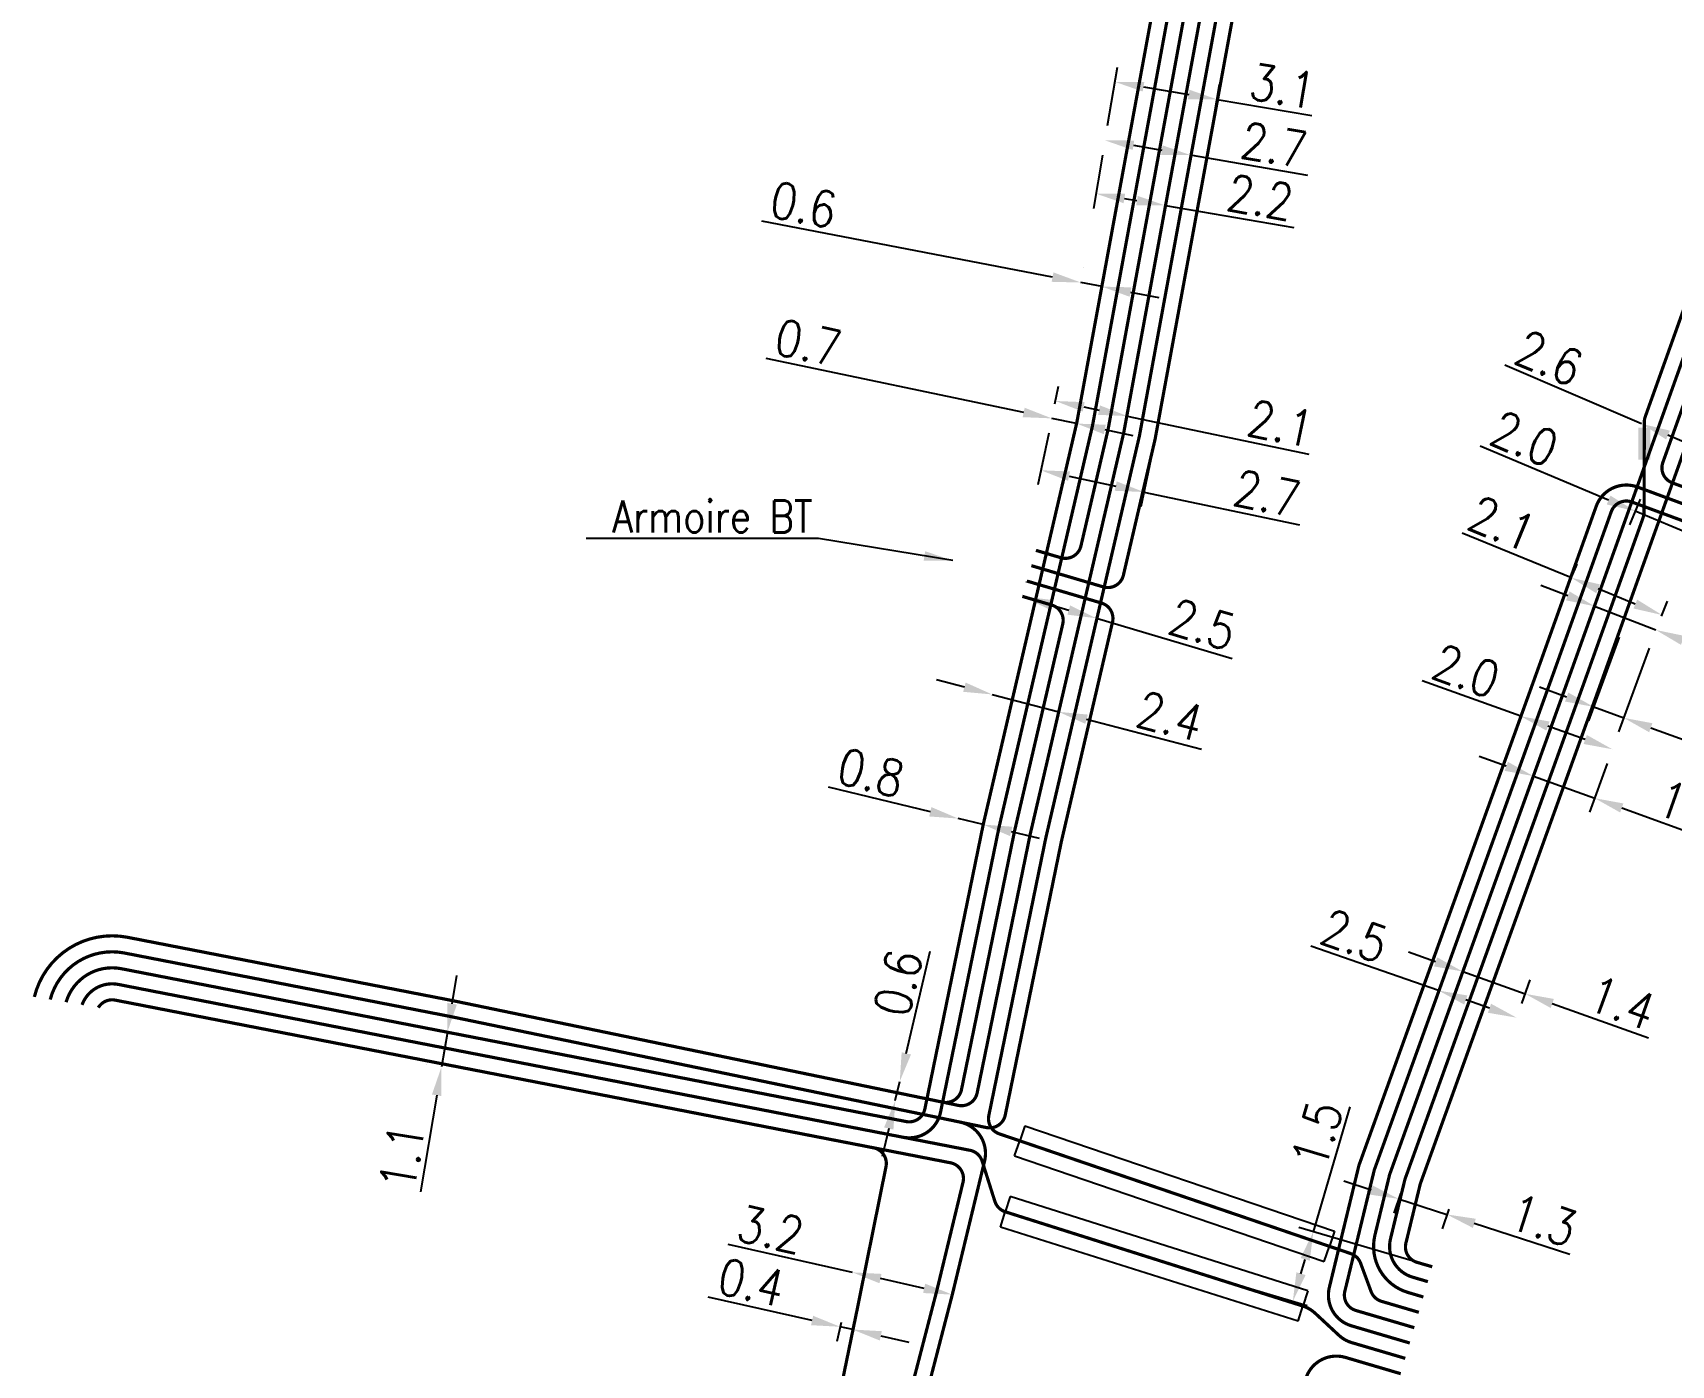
# Model space of a CAD drawing. Header units: millimetres. Extents: x 184994 to 186004, y 128000 to 129009.
# Drawn here: x 185214.3 to 185265.6, y 128429.9 to 128471.5 of the extents above; entities that cross this region are included whole.
import ezdxf
from ezdxf.enums import TextEntityAlignment as Align

# ---------------------------------------------------------------- set-up
doc = ezdxf.new("R2010")
doc.units = ezdxf.units.MM
doc.header["$PDMODE"] = 34
doc.linetypes.add('B_ST_Al', pattern=[2000, 1000, 1000])
doc.linetypes.add('B_ST_CU', pattern=[2000, 1000, 1000])
doc.layers.get('0').update_dxf_attribs({"linetype": 'CONTINUOUS'})
doc.layers.get('Defpoints').update_dxf_attribs({"linetype": 'CONTINUOUS'})
for name, color, linetype in [('B_100', 3, 'CONTINUOUS'), ('B_110', 1, 'CONTINUOUS'), ('B_300', 7, 'CONTINUOUS'), ('B_400', 7, 'CONTINUOUS')]:
    doc.layers.add(name, color=color, linetype=linetype)
doc.styles.get("Standard").update_dxf_attribs({"font": 'romans.shx', "width": 0.85})
doc.dimstyles.get("Standard").update_dxf_attribs({"dimtxt": 1.5, "dimasz": 1.2, "dimexe": 0.625, "dimexo": 0.625, "dimgap": 0.25, "dimtad": 1, "dimdec": 1, "dimzin": 0, "dimdsep": 46, "dimtxsty": 'Standard', "dimcen": -0.5, "dimadec": 0, "dimazin": 0, "dimtfac": 1, "dimtdec": 1, "dimtmove": 0, "dimatfit": 3, "dimfxl": 0, "dimtolj": 1, "dimtzin": 0, "dimarcsym": 0})

# ---------------------------------------------------------------- blocks, each defined once
blk = doc.blocks.new('*D230')
at = {"layer": 'B_110', "color": 0, "linetype": 'Continuous', "lineweight": -2, "transparency": 16777216}
for p, q in [((185239.963, 128432.761), (185236.083, 128433.628)), ((185242.208, 128432.26), (185240.841, 128432.565))]:
    blk.add_line(p, q, dxfattribs=at)
at = {"layer": 'B_110', "color": 0, "linetype": 'Continuous', "transparency": 16777216}
for points in [[(185240.874, 128432.712), (185240.809, 128432.419), (185239.963, 128432.761)], [(185242.24, 128432.407), (185242.175, 128432.114), (185243.086, 128432.064)]]:
    blk.add_solid(points, dxfattribs=at)
at = {"layer": 'Defpoints', "color": 0, "linetype": 'Continuous', "transparency": 16777216}
for p in [(185239.963, 128432.761), (185239.963, 128432.761), (185243.086, 128432.064)]:
    blk.add_point(p, dxfattribs=at)
at = {"layer": 'B_110', "color": 0, "linetype": 'Continuous', "transparency": 16777216, "insert": (185237.407, 128434.1), "char_height": 1.125, "attachment_point": 5, "rotation": 347.414}
blk.add_mtext('\\A1;3.2', dxfattribs=at)
blk = doc.blocks.new('*D231')
at = {"layer": 'B_100', "color": 0, "linetype": 'Continuous', "lineweight": -2, "transparency": 16777216}
for p, q in [((185227.453, 128441.156), (185227.602, 128442.043)), ((185226.841, 128440.346), (185226.841, 128440.346)), ((185227.303, 128440.268), (185227.12, 128439.182)), ((185226.657, 128439.26), (185226.657, 128439.26)), ((185226.97, 128438.295), (185226.461, 128435.281))]:
    blk.add_line(p, q, dxfattribs=at)
at = {"layer": 'B_100', "color": 0, "linetype": 'Continuous', "transparency": 16777216}
for points in [[(185227.305, 128441.181), (185227.601, 128441.131), (185227.303, 128440.268)], [(185226.822, 128438.32), (185227.118, 128438.27), (185227.12, 128439.182)]]:
    blk.add_solid(points, dxfattribs=at)
at = {"layer": 'Defpoints', "color": 0, "linetype": 'Continuous', "transparency": 16777216}
for p in [(185227.303, 128440.268), (185227.12, 128439.182), (185227.12, 128439.182)]:
    blk.add_point(p, dxfattribs=at)
at = {"layer": 'B_100', "color": 0, "linetype": 'Continuous', "transparency": 16777216, "insert": (185225.885, 128436.376), "char_height": 1.125, "attachment_point": 5, "rotation": 80.4196}
blk.add_mtext('\\A1;1.1', dxfattribs=at)
blk = doc.blocks.new('*D237')
at = {"layer": 'B_100', "color": 0, "linetype": 'Continuous', "lineweight": -2, "transparency": 16777216}
for p, q in [((185258.286, 128441.569), (185254.291, 128442.959)), ((185259.876, 128441.016), (185259.136, 128441.274))]:
    blk.add_line(p, q, dxfattribs=at)
at = {"layer": 'B_100', "color": 0, "linetype": 'Continuous', "transparency": 16777216}
for points in [[(185259.186, 128441.415), (185259.087, 128441.132), (185258.286, 128441.569)], [(185259.925, 128441.158), (185259.826, 128440.875), (185260.726, 128440.721)]]:
    blk.add_solid(points, dxfattribs=at)
at = {"layer": 'Defpoints', "color": 0, "linetype": 'Continuous', "transparency": 16777216}
for p in [(185258.286, 128441.569), (185260.726, 128440.721), (185260.726, 128440.721)]:
    blk.add_point(p, dxfattribs=at)
at = {"layer": 'B_100', "color": 0, "linetype": 'Continuous', "transparency": 16777216, "insert": (185255.661, 128443.277), "char_height": 1.125, "attachment_point": 5, "rotation": 340.8159}
blk.add_mtext('\\A1;2.5', dxfattribs=at)
blk = doc.blocks.new('*D238')
at = {"layer": 'B_110', "color": 0, "linetype": 'Continuous', "lineweight": -2, "transparency": 16777216}
for p, q in [((185260.859, 128450.142), (185257.774, 128451.254)), ((185262.87, 128449.417), (185261.705, 128449.837))]:
    blk.add_line(p, q, dxfattribs=at)
at = {"layer": 'B_110', "color": 0, "linetype": 'Continuous', "transparency": 16777216}
for points in [[(185261.756, 128449.978), (185261.654, 128449.696), (185260.859, 128450.142)], [(185262.92, 128449.558), (185262.819, 128449.276), (185263.716, 128449.112)]]:
    blk.add_solid(points, dxfattribs=at)
at = {"layer": 'Defpoints', "color": 0, "linetype": 'Continuous', "transparency": 16777216}
for p in [(185260.859, 128450.142), (185263.716, 128449.112), (185263.716, 128449.112)]:
    blk.add_point(p, dxfattribs=at)
at = {"layer": 'B_110', "color": 0, "linetype": 'Continuous', "transparency": 16777216, "insert": (185259.147, 128451.556), "char_height": 1.125, "attachment_point": 5, "rotation": 340.1775}
blk.add_mtext('\\A1;2.0', dxfattribs=at)
blk = doc.blocks.new('*D239')
at = {"layer": 'B_110', "color": 0, "linetype": 'Continuous', "lineweight": -2, "transparency": 16777216}
for p, q in [((185246.101, 128458.996), (185245.758, 128457.374)), ((185249.32, 128458.315), (185248.977, 128456.693)), ((185246.735, 128457.647), (185248.194, 128457.338)), ((185249.074, 128457.152), (185253.934, 128456.124))]:
    blk.add_line(p, q, dxfattribs=at)
at = {"layer": 'B_110', "color": 0, "linetype": 'Continuous', "transparency": 16777216}
for points in [[(185246.766, 128457.794), (185246.704, 128457.5), (185245.855, 128457.833)], [(185248.225, 128457.485), (185248.163, 128457.191), (185249.074, 128457.152)]]:
    blk.add_solid(points, dxfattribs=at)
at = {"layer": 'Defpoints', "color": 0, "linetype": 'Continuous', "transparency": 16777216}
for p in [(185246.198, 128459.454), (185249.417, 128458.773), (185245.855, 128457.833)]:
    blk.add_point(p, dxfattribs=at)
at = {"layer": 'B_110', "color": 0, "linetype": 'Continuous', "transparency": 16777216, "insert": (185252.925, 128457.104), "char_height": 1.125, "attachment_point": 5, "rotation": 348.0553}
blk.add_mtext('\\A1;2.7', dxfattribs=at)
blk = doc.blocks.new('*D240')
at = {"layer": 'B_110', "color": 0, "linetype": 'Continuous', "lineweight": -2, "transparency": 16777216}
for p, q in [((185247.941, 128468.605), (185248.254, 128470.433)), ((185249.062, 128469.819), (185250.475, 128469.577)), ((185251.128, 128468.059), (185251.441, 128469.887)), ((185251.362, 128469.425), (185254.324, 128468.917))]:
    blk.add_line(p, q, dxfattribs=at)
at = {"layer": 'B_110', "color": 0, "linetype": 'Continuous', "transparency": 16777216}
for points in [[(185249.088, 128469.967), (185249.037, 128469.671), (185248.175, 128469.971)], [(185250.501, 128469.725), (185250.45, 128469.429), (185251.362, 128469.425)]]:
    blk.add_solid(points, dxfattribs=at)
at = {"layer": 'Defpoints', "color": 0, "linetype": 'Continuous', "transparency": 16777216}
for p in [(185248.175, 128469.971), (185247.862, 128468.143), (185251.049, 128467.597)]:
    blk.add_point(p, dxfattribs=at)
at = {"layer": 'B_110', "color": 0, "linetype": 'Continuous', "transparency": 16777216, "insert": (185253.414, 128469.834), "char_height": 1.125, "attachment_point": 5, "rotation": 350.2787}
blk.add_mtext('\\A1;3.1', dxfattribs=at)
blk = doc.blocks.new('*D315')
at = {"layer": 'B_100', "color": 0, "linetype": 'Continuous', "lineweight": -2, "transparency": 16777216}
for p, q in [((185258.193, 128442.465), (185257.345, 128442.767)), ((185258.932, 128441.858), (185259.198, 128442.604)), ((185259.041, 128442.163), (185260.992, 128441.467)), ((185260.883, 128441.162), (185261.149, 128441.909)), ((185261.84, 128441.165), (185264.842, 128440.095))]:
    blk.add_line(p, q, dxfattribs=at)
at = {"layer": 'B_100', "color": 0, "linetype": 'Continuous', "transparency": 16777216}
for points in [[(185258.243, 128442.606), (185258.143, 128442.324), (185259.041, 128442.163)], [(185261.89, 128441.307), (185261.789, 128441.024), (185260.992, 128441.467)]]:
    blk.add_solid(points, dxfattribs=at)
at = {"layer": 'Defpoints', "color": 0, "linetype": 'Continuous', "transparency": 16777216}
for p in [(185258.775, 128441.416), (185260.992, 128441.467), (185260.726, 128440.721)]:
    blk.add_point(p, dxfattribs=at)
at = {"layer": 'B_100', "color": 0, "linetype": 'Continuous', "transparency": 16777216, "insert": (185264.017, 128441.186), "char_height": 1.125, "attachment_point": 5, "rotation": 340.3837}
blk.add_mtext('\\A1;1.4', dxfattribs=at)
blk = doc.blocks.new('*D316')
at = {"layer": 'B_100', "color": 0, "linetype": 'Continuous', "lineweight": -2, "transparency": 16777216}
for p, q in [((185256.18, 128435.334), (185255.323, 128435.61)), ((185257.091, 128435.226), (185256.892, 128434.611)), ((185257.036, 128435.057), (185258.546, 128434.57)), ((185258.601, 128434.738), (185258.402, 128434.123)), ((185259.403, 128434.293), (185262.393, 128433.328))]:
    blk.add_line(p, q, dxfattribs=at)
at = {"layer": 'B_100', "color": 0, "linetype": 'Continuous', "transparency": 16777216}
for points in [[(185256.226, 128435.476), (185256.134, 128435.191), (185257.036, 128435.057)], [(185259.449, 128434.436), (185259.357, 128434.15), (185258.546, 128434.57)]]:
    blk.add_solid(points, dxfattribs=at)
at = {"layer": 'Defpoints', "color": 0, "linetype": 'Continuous', "transparency": 16777216}
for p in [(185257.235, 128435.672), (185258.745, 128435.184), (185258.546, 128434.57)]:
    blk.add_point(p, dxfattribs=at)
at = {"layer": 'B_100', "color": 0, "linetype": 'Continuous', "transparency": 16777216, "insert": (185261.557, 128434.386), "char_height": 1.125, "attachment_point": 5, "rotation": 342.108}
blk.add_mtext('\\A1;1.3', dxfattribs=at)
blk = doc.blocks.new('*D317')
at = {"layer": 'B_100', "color": 0, "linetype": 'Continuous', "lineweight": -2, "transparency": 16777216}
for p, q in [((185263.6, 128456.902), (185259.584, 128458.583)), ((185264.585, 128456.924), (185264.249, 128456.122)), ((185266.275, 128455.782), (185264.43, 128456.554)), ((185266.429, 128456.152), (185266.094, 128455.35)), ((185267.105, 128455.434), (185267.935, 128455.087))]:
    blk.add_line(p, q, dxfattribs=at)
at = {"layer": 'B_100', "color": 0, "linetype": 'Continuous', "transparency": 16777216}
for points in [[(185263.658, 128457.04), (185263.542, 128456.764), (185264.43, 128456.554)], [(185267.163, 128455.573), (185267.047, 128455.296), (185266.275, 128455.782)]]:
    blk.add_solid(points, dxfattribs=at)
at = {"layer": 'Defpoints', "color": 0, "linetype": 'Continuous', "transparency": 16777216}
for p in [(185264.766, 128457.356), (185266.61, 128456.584), (185266.275, 128455.782)]:
    blk.add_point(p, dxfattribs=at)
at = {"layer": 'B_100', "color": 0, "linetype": 'Continuous', "transparency": 16777216, "insert": (185260.971, 128458.816), "char_height": 1.125, "attachment_point": 5, "rotation": 337.282}
blk.add_mtext('\\A1;2.0', dxfattribs=at)
blk = doc.blocks.new('*D319')
at = {"layer": 'B_100', "color": 0, "linetype": 'Continuous', "lineweight": -2, "transparency": 16777216}
for p, q in [((185263.927, 128452.611), (185262.973, 128449.995)), ((185264.867, 128452.268), (185263.913, 128449.653)), ((185262.289, 128450.744), (185261.443, 128451.052)), ((185263.134, 128450.436), (185264.074, 128450.093)), ((185264.919, 128449.785), (185271.851, 128447.256))]:
    blk.add_line(p, q, dxfattribs=at)
at = {"layer": 'B_100', "color": 0, "linetype": 'Continuous', "transparency": 16777216}
for points in [[(185262.34, 128450.885), (185262.237, 128450.603), (185263.134, 128450.436)], [(185264.97, 128449.925), (185264.868, 128449.644), (185264.074, 128450.093)]]:
    blk.add_solid(points, dxfattribs=at)
at = {"layer": 'Defpoints', "color": 0, "linetype": 'Continuous', "transparency": 16777216}
for p in [(185264.088, 128453.051), (185265.027, 128452.709), (185264.074, 128450.093)]:
    blk.add_point(p, dxfattribs=at)
at = {"layer": 'B_100', "color": 0, "linetype": 'Continuous', "transparency": 16777216, "insert": (185271.055, 128448.345), "char_height": 1.125, "attachment_point": 5, "rotation": 339.9634}
blk.add_mtext('\\A1;1.0', dxfattribs=at)
blk = doc.blocks.new('*D324')
at = {"layer": 'B_100', "color": 0, "linetype": 'Continuous', "lineweight": -2, "transparency": 16777216}
for p, q in [((185248.749, 128467.991), (185249.636, 128467.839)), ((185250.523, 128467.687), (185254.188, 128467.059))]:
    blk.add_line(p, q, dxfattribs=at)
at = {"layer": 'B_100', "color": 0, "linetype": 'Continuous', "transparency": 16777216}
for points in [[(185248.774, 128468.139), (185248.724, 128467.843), (185247.862, 128468.143)], [(185249.662, 128467.987), (185249.611, 128467.691), (185250.523, 128467.687)]]:
    blk.add_solid(points, dxfattribs=at)
at = {"layer": 'Defpoints', "color": 0, "linetype": 'Continuous', "transparency": 16777216}
for p in [(185247.862, 128468.143), (185247.862, 128468.143), (185250.523, 128467.687)]:
    blk.add_point(p, dxfattribs=at)
at = {"layer": 'B_100', "color": 0, "linetype": 'Continuous', "transparency": 16777216, "insert": (185253.142, 128467.999), "char_height": 1.125, "attachment_point": 5, "rotation": 350.2787}
blk.add_mtext('\\A1;2.7', dxfattribs=at)
blk = doc.blocks.new('*D332')
at = {"layer": 'B_100', "color": 0, "linetype": 'Continuous', "lineweight": -2, "transparency": 16777216}
for p, q in [((185238.704, 128431.255), (185235.46, 128431.98)), ((185239.612, 128431.19), (185239.481, 128430.602)), ((185239.973, 128430.972), (185239.583, 128431.059)), ((185240.002, 128431.102), (185239.871, 128430.515)), ((185240.852, 128430.776), (185241.73, 128430.58))]:
    blk.add_line(p, q, dxfattribs=at)
at = {"layer": 'B_100', "color": 0, "linetype": 'Continuous', "transparency": 16777216}
for points in [[(185238.737, 128431.402), (185238.672, 128431.109), (185239.583, 128431.059)], [(185240.884, 128430.922), (185240.819, 128430.63), (185239.973, 128430.972)]]:
    blk.add_solid(points, dxfattribs=at)
at = {"layer": 'Defpoints', "color": 0, "linetype": 'Continuous', "transparency": 16777216}
for p in [(185239.714, 128431.647), (185240.104, 128431.56), (185239.583, 128431.059)]:
    blk.add_point(p, dxfattribs=at)
at = {"layer": 'B_100', "color": 0, "linetype": 'Continuous', "transparency": 16777216, "insert": (185236.807, 128432.448), "char_height": 1.125, "attachment_point": 5, "rotation": 347.414}
blk.add_mtext('\\A1;0.4', dxfattribs=at)
blk = doc.blocks.new('*D334')
at = {"layer": 'B_110', "color": 0, "linetype": 'Continuous', "lineweight": -2, "transparency": 16777216}
for p, q in [((185243.464, 128451.052), (185242.594, 128451.28)), ((185244.335, 128450.824), (185246.413, 128450.279)), ((185247.283, 128450.051), (185250.873, 128449.11))]:
    blk.add_line(p, q, dxfattribs=at)
at = {"layer": 'B_110', "color": 0, "linetype": 'Continuous', "transparency": 16777216}
for points in [[(185243.502, 128451.197), (185243.426, 128450.907), (185244.335, 128450.824)], [(185247.321, 128450.196), (185247.245, 128449.906), (185246.413, 128450.279)]]:
    blk.add_solid(points, dxfattribs=at)
at = {"layer": 'Defpoints', "color": 0, "linetype": 'Continuous', "transparency": 16777216}
for p in [(185244.335, 128450.824), (185244.335, 128450.824), (185246.413, 128450.279)]:
    blk.add_point(p, dxfattribs=at)
at = {"layer": 'B_110', "color": 0, "linetype": 'Continuous', "transparency": 16777216, "insert": (185249.891, 128450.143), "char_height": 1.125, "attachment_point": 5, "rotation": 345.3101}
blk.add_mtext('\\A1;2.4', dxfattribs=at)
blk = doc.blocks.new('*D335')
at = {"layer": 'B_110', "color": 0, "linetype": 'Continuous', "lineweight": -2, "transparency": 16777216}
for p, q in [((185247.783, 128467.681), (185247.498, 128466.017)), ((185249.951, 128467.31), (185249.666, 128465.646)), ((185248.464, 128466.328), (185248.858, 128466.26)), ((185249.745, 128466.108), (185253.759, 128465.421))]:
    blk.add_line(p, q, dxfattribs=at)
at = {"layer": 'B_110', "color": 0, "linetype": 'Continuous', "transparency": 16777216}
for points in [[(185248.489, 128466.475), (185248.439, 128466.18), (185247.577, 128466.48)], [(185248.884, 128466.408), (185248.833, 128466.112), (185249.745, 128466.108)]]:
    blk.add_solid(points, dxfattribs=at)
at = {"layer": 'Defpoints', "color": 0, "linetype": 'Continuous', "transparency": 16777216}
for p in [(185247.862, 128468.143), (185250.03, 128467.772), (185247.577, 128466.48)]:
    blk.add_point(p, dxfattribs=at)
at = {"layer": 'B_110', "color": 0, "linetype": 'Continuous', "transparency": 16777216, "insert": (185252.713, 128466.361), "char_height": 1.125, "attachment_point": 5, "rotation": 350.2787}
blk.add_mtext('\\A1;2.2', dxfattribs=at)
blk = doc.blocks.new('*D338')
at = {"layer": 'B_100', "color": 0, "linetype": 'Continuous', "lineweight": -2, "transparency": 16777216}
for p, q in [((185242.4, 128447.157), (185239.213, 128447.929)), ((185244.052, 128446.756), (185243.274, 128446.945)), ((185244.926, 128446.544), (185245.801, 128446.332))]:
    blk.add_line(p, q, dxfattribs=at)
at = {"layer": 'B_100', "color": 0, "linetype": 'Continuous', "transparency": 16777216}
for points in [[(185242.435, 128447.302), (185242.364, 128447.011), (185243.274, 128446.945)], [(185244.962, 128446.69), (185244.891, 128446.398), (185244.052, 128446.756)]]:
    blk.add_solid(points, dxfattribs=at)
at = {"layer": 'Defpoints', "color": 0, "linetype": 'Continuous', "transparency": 16777216}
for p in [(185243.274, 128446.945), (185243.274, 128446.945), (185244.052, 128446.756)]:
    blk.add_point(p, dxfattribs=at)
at = {"layer": 'B_100', "color": 0, "linetype": 'Continuous', "transparency": 16777216, "insert": (185240.546, 128448.378), "char_height": 1.125, "attachment_point": 5, "rotation": 346.3682}
blk.add_mtext('\\A1;0.8', dxfattribs=at)
blk = doc.blocks.new('*D339')
at = {"layer": 'B_100', "color": 0, "linetype": 'Continuous', "lineweight": -2, "transparency": 16777216}
for p, q in [((185246.22, 128463.87), (185237.129, 128465.615)), ((185247.192, 128464.161), (185247.192, 128464.161)), ((185247.861, 128464.032), (185247.861, 128464.032)), ((185247.772, 128463.572), (185247.104, 128463.701)), ((185248.656, 128463.402), (185249.54, 128463.233))]:
    blk.add_line(p, q, dxfattribs=at)
at = {"layer": 'B_100', "color": 0, "linetype": 'Continuous', "transparency": 16777216}
for points in [[(185246.248, 128464.017), (185246.191, 128463.723), (185247.104, 128463.701)], [(185248.685, 128463.55), (185248.628, 128463.255), (185247.772, 128463.572)]]:
    blk.add_solid(points, dxfattribs=at)
at = {"layer": 'Defpoints', "color": 0, "linetype": 'Continuous', "transparency": 16777216}
for p in [(185247.104, 128463.701), (185247.104, 128463.701), (185247.772, 128463.572)]:
    blk.add_point(p, dxfattribs=at)
at = {"layer": 'B_100', "color": 0, "linetype": 'Continuous', "transparency": 16777216, "insert": (185238.438, 128466.127), "char_height": 1.125, "attachment_point": 5, "rotation": 349.1349}
blk.add_mtext('\\A1;0.6', dxfattribs=at)
blk = doc.blocks.new('*D190')
at = {"layer": 'B_100', "color": 0, "linetype": 'Continuous', "lineweight": -2, "transparency": 16777216}
for p, q in [((185254.371, 128434.03), (185255.522, 128437.937)), ((185257.639, 128433.067), (185253.921, 128434.163)), ((185253.985, 128432.719), (185254.116, 128433.167)), ((185251.933, 128432.386), (185254.18, 128431.723))]:
    blk.add_line(p, q, dxfattribs=at)
at = {"layer": 'B_100', "color": 0, "linetype": 'Continuous', "transparency": 16777216}
for points in [[(185253.973, 128433.209), (185254.26, 128433.125), (185254.371, 128434.03)], [(185253.841, 128432.762), (185254.128, 128432.677), (185253.73, 128431.856)]]:
    blk.add_solid(points, dxfattribs=at)
at = {"layer": 'Defpoints', "color": 0, "linetype": 'Continuous', "transparency": 16777216}
for p in [(185254.371, 128434.03), (185258.088, 128432.935), (185251.483, 128432.518)]:
    blk.add_point(p, dxfattribs=at)
at = {"layer": 'B_100', "color": 0, "linetype": 'Continuous', "transparency": 16777216, "insert": (185254.486, 128437.074), "char_height": 1.125, "attachment_point": 5, "rotation": 73.5825}
blk.add_mtext('\\A1;1.5', dxfattribs=at)
blk = doc.blocks.new('*D191')
at = {"layer": 'B_100', "color": 0, "linetype": 'Continuous', "lineweight": -2, "transparency": 16777216}
for p, q in [((185261.641, 128449.362), (185261.09, 128447.832)), ((185260.402, 128448.578), (185259.555, 128448.883)), ((185263.557, 128448.671), (185263.006, 128447.141)), ((185261.249, 128448.272), (185263.165, 128447.582)), ((185264.011, 128447.277), (185266.967, 128446.211))]:
    blk.add_line(p, q, dxfattribs=at)
at = {"layer": 'B_100', "color": 0, "linetype": 'Continuous', "transparency": 16777216}
for points in [[(185260.453, 128448.719), (185260.351, 128448.437), (185261.249, 128448.272)], [(185264.062, 128447.418), (185263.961, 128447.135), (185263.165, 128447.582)]]:
    blk.add_solid(points, dxfattribs=at)
at = {"layer": 'Defpoints', "color": 0, "linetype": 'Continuous', "transparency": 16777216}
for p in [(185261.8, 128449.802), (185263.716, 128449.112), (185263.165, 128447.582)]:
    blk.add_point(p, dxfattribs=at)
at = {"layer": 'B_100', "color": 0, "linetype": 'Continuous', "transparency": 16777216, "insert": (185266.167, 128447.297), "char_height": 1.125, "attachment_point": 5, "rotation": 340.1775}
blk.add_mtext('\\A1;1.3', dxfattribs=at)
blk = doc.blocks.new('*D192')
at = {"layer": 'B_100', "color": 0, "linetype": 'Continuous', "lineweight": -2, "transparency": 16777216}
for p, q in [((185262.323, 128453.906), (185261.484, 128454.231)), ((185263.162, 128453.581), (185265.076, 128452.84)), ((185265.915, 128452.516), (185269.89, 128450.977))]:
    blk.add_line(p, q, dxfattribs=at)
at = {"layer": 'B_100', "color": 0, "linetype": 'Continuous', "transparency": 16777216}
for points in [[(185262.377, 128454.046), (185262.269, 128453.766), (185263.162, 128453.581)], [(185265.969, 128452.655), (185265.861, 128452.376), (185265.076, 128452.84)]]:
    blk.add_solid(points, dxfattribs=at)
at = {"layer": 'Defpoints', "color": 0, "linetype": 'Continuous', "transparency": 16777216}
for p in [(185263.162, 128453.581), (185265.076, 128452.84), (185265.076, 128452.84)]:
    blk.add_point(p, dxfattribs=at)
at = {"layer": 'B_100', "color": 0, "linetype": 'Continuous', "transparency": 16777216, "insert": (185269.115, 128452.081), "char_height": 1.125, "attachment_point": 5, "rotation": 338.8382}
blk.add_mtext('\\A1;1.2', dxfattribs=at)
blk = doc.blocks.new('*D193')
at = {"layer": 'B_110', "color": 0, "linetype": 'Continuous', "lineweight": -2, "transparency": 16777216}
for p, q in [((185262.439, 128454.469), (185259.018, 128455.871)), ((185262.424, 128454.434), (185262.617, 128454.902)), ((185264.435, 128453.65), (185263.271, 128454.127)), ((185265.253, 128453.274), (185265.445, 128453.742))]:
    blk.add_line(p, q, dxfattribs=at)
at = {"layer": 'B_110', "color": 0, "linetype": 'Continuous', "transparency": 16777216}
for points in [[(185263.328, 128454.266), (185263.214, 128453.988), (185262.439, 128454.469)], [(185264.492, 128453.789), (185264.378, 128453.511), (185265.268, 128453.309)]]:
    blk.add_solid(points, dxfattribs=at)
at = {"layer": 'Defpoints', "color": 0, "linetype": 'Continuous', "transparency": 16777216}
for p in [(185262.247, 128454), (185265.268, 128453.309), (185265.076, 128452.84)]:
    blk.add_point(p, dxfattribs=at)
at = {"layer": 'B_110', "color": 0, "linetype": 'Continuous', "transparency": 16777216, "insert": (185260.277, 128456.166), "char_height": 1.125, "attachment_point": 5, "rotation": 337.705}
blk.add_mtext('\\A1;2.1', dxfattribs=at)
blk = doc.blocks.new('*D194')
at = {"layer": 'B_100', "color": 0, "linetype": 'Continuous', "lineweight": -2, "transparency": 16777216}
for p, q in [((185264.629, 128459.286), (185260.354, 128461.113)), ((185266.453, 128458.506), (185265.456, 128458.933)), ((185267.107, 128457.746), (185267.097, 128457.722))]:
    blk.add_line(p, q, dxfattribs=at)
at = {"layer": 'B_100', "color": 0, "linetype": 'Continuous', "transparency": 16777216}
for points in [[(185265.515, 128459.071), (185265.397, 128458.795), (185264.629, 128459.286)], [(185266.512, 128458.644), (185266.394, 128458.369), (185267.281, 128458.153)]]:
    blk.add_solid(points, dxfattribs=at)
at = {"layer": 'Defpoints', "color": 0, "linetype": 'Continuous', "transparency": 16777216}
for p in [(185264.629, 128459.286), (185267.281, 128458.153), (185267.291, 128458.177)]:
    blk.add_point(p, dxfattribs=at)
at = {"layer": 'B_100', "color": 0, "linetype": 'Continuous', "transparency": 16777216, "insert": (185261.742, 128461.336), "char_height": 1.125, "attachment_point": 5, "rotation": 336.859}
blk.add_mtext('\\A1;2.6', dxfattribs=at)
blk = doc.blocks.new('*D1')
at = {"layer": 'B_110', "color": 0, "linetype": 'Continuous', "lineweight": -2, "transparency": 16777216}
for p, q in [((185241.649, 128439.604), (185242.396, 128442.797)), ((185241.305, 128438.132), (185241.444, 128438.728)), ((185241.1, 128437.256), (185240.895, 128436.379))]:
    blk.add_line(p, q, dxfattribs=at)
at = {"layer": 'B_110', "color": 0, "linetype": 'Continuous', "transparency": 16777216}
for points in [[(185241.503, 128439.639), (185241.795, 128439.57), (185241.444, 128438.728)], [(185240.954, 128437.29), (185241.246, 128437.222), (185241.305, 128438.132)]]:
    blk.add_solid(points, dxfattribs=at)
at = {"layer": 'Defpoints', "color": 0, "linetype": 'Continuous', "transparency": 16777216}
for p in [(185241.444, 128438.728), (185241.444, 128438.728), (185241.305, 128438.132)]:
    blk.add_point(p, dxfattribs=at)
at = {"layer": 'B_110', "color": 0, "linetype": 'Continuous', "transparency": 16777216, "insert": (185241.395, 128441.81), "char_height": 1.125, "attachment_point": 5, "rotation": 76.829}
blk.add_mtext('\\A1;0.6', dxfattribs=at)
blk = doc.blocks.new('*D2')
at = {"layer": 'B_100', "color": 0, "linetype": 'Continuous', "lineweight": -2, "transparency": 16777216}
for p, q in [((185245.408, 128454.339), (185245.408, 128454.34)), ((185246.138, 128453.636), (185246.726, 128453.462)), ((185247.589, 128453.207), (185251.837, 128451.953))]:
    blk.add_line(p, q, dxfattribs=at)
at = {"layer": 'B_100', "color": 0, "linetype": 'Continuous', "transparency": 16777216}
for points in [[(185246.181, 128453.78), (185246.096, 128453.492), (185245.275, 128453.891)], [(185246.769, 128453.606), (185246.684, 128453.318), (185247.589, 128453.207)]]:
    blk.add_solid(points, dxfattribs=at)
at = {"layer": 'Defpoints', "color": 0, "linetype": 'Continuous', "transparency": 16777216}
for p in [(185245.275, 128453.891), (185245.275, 128453.889), (185247.589, 128453.207)]:
    blk.add_point(p, dxfattribs=at)
at = {"layer": 'B_100', "color": 0, "linetype": 'Continuous', "transparency": 16777216, "insert": (185250.909, 128453.009), "char_height": 1.125, "attachment_point": 5, "rotation": 343.5505}
blk.add_mtext('\\A1;2.5', dxfattribs=at)
blk = doc.blocks.new('*D3')
at = {"layer": 'B_100', "color": 0, "linetype": 'Continuous', "lineweight": -2, "transparency": 16777216}
for p, q in [((185245.317, 128459.639), (185237.269, 128461.328)), ((185246.971, 128459.292), (185246.198, 128459.454)), ((185247.068, 128459.751), (185247.068, 128459.751)), ((185247.852, 128459.107), (185248.733, 128458.923))]:
    blk.add_line(p, q, dxfattribs=at)
at = {"layer": 'B_100', "color": 0, "linetype": 'Continuous', "transparency": 16777216}
for points in [[(185245.348, 128459.786), (185245.286, 128459.492), (185246.198, 128459.454)], [(185247.883, 128459.254), (185247.821, 128458.961), (185246.971, 128459.292)]]:
    blk.add_solid(points, dxfattribs=at)
at = {"layer": 'Defpoints', "color": 0, "linetype": 'Continuous', "transparency": 16777216}
for p in [(185246.198, 128459.454), (185246.198, 128459.454), (185246.971, 128459.292)]:
    blk.add_point(p, dxfattribs=at)
at = {"layer": 'B_100', "color": 0, "linetype": 'Continuous', "transparency": 16777216, "insert": (185238.587, 128461.817), "char_height": 1.125, "attachment_point": 5, "rotation": 348.1517}
blk.add_mtext('\\A1;0.7', dxfattribs=at)
blk = doc.blocks.new('*D4')
at = {"layer": 'B_110', "color": 0, "linetype": 'Continuous', "lineweight": -2, "transparency": 16777216}
for p, q in [((185246.294, 128459.913), (185246.408, 128460.456)), ((185248.536, 128459.443), (185248.65, 128459.986)), ((185247.193, 128459.813), (185247.673, 128459.712)), ((185248.554, 128459.527), (185254.229, 128458.337))]:
    blk.add_line(p, q, dxfattribs=at)
at = {"layer": 'B_110', "color": 0, "linetype": 'Continuous', "transparency": 16777216}
for points in [[(185247.223, 128459.96), (185247.162, 128459.666), (185246.312, 128459.998)], [(185247.704, 128459.859), (185247.642, 128459.565), (185248.554, 128459.527)]]:
    blk.add_solid(points, dxfattribs=at)
at = {"layer": 'Defpoints', "color": 0, "linetype": 'Continuous', "transparency": 16777216}
for p in [(185246.312, 128459.998), (185246.198, 128459.454), (185248.44, 128458.984)]:
    blk.add_point(p, dxfattribs=at)
at = {"layer": 'B_110', "color": 0, "linetype": 'Continuous', "transparency": 16777216, "insert": (185253.353, 128459.287), "char_height": 1.125, "attachment_point": 5, "rotation": 348.1517}
blk.add_mtext('\\A1;2.1', dxfattribs=at)
blk = doc.blocks.new('B_300_03')
at = {"color": 0, "linetype": 'Continuous'}
blk.add_solid([(-0.5, 0.188), (-0.5, -0.188), (0.5, 0.188), (0.5, -0.188)], dxfattribs=at)
at = {"color": 0, "linetype": 'Continuous', "width": 0.75, "flags": 3}
for tag, p in [('DEF_LEG', (0, -4.25)), ('DEF_COUP', (-0.003, -6.252)), ('DEF_TYPE', (0, -8.25))]:
    blk.add_attdef(tag, text='', height=1.2, dxfattribs=at).set_placement(p, align=Align.MIDDLE)

msp = doc.modelspace()

# ---------------------------------------------------------------- linework, layer by layer
at = {"layer": 'B_100', "linetype": 'B_ST_Al', "const_width": 0.1, "flags": 128}
for points in [[(185255.328, 128545.916), (185255.44, 128545.912, -0.422704), (185256.402, 128544.848), (185256.169, 128541.232), (185255.552, 128531.457), (185254.672, 128516.62), (185255.038, 128502.25), (185254.997, 128500.958), (185252.993, 128486.321), (185252.163, 128483.259), (185250.518, 128475.805), (185247.466, 128459.212), (185246.427, 128454.751), (185244.544, 128446.662), (185242.718, 128437.764, -0.411284), (185241.547, 128436.983), (185217.015, 128441.761, 0.369268), (185215.884, 128441.121, 0.369268)], [(185215.385, 128441.205, -0.3867), (185217.111, 128442.252), (185241.643, 128437.474, 0.411284), (185242.228, 128437.865), (185244.055, 128446.769), (185245.94, 128454.865), (185246.976, 128459.314), (185250.028, 128475.905), (185251.677, 128483.379), (185252.502, 128486.421), (185254.498, 128501), (185254.538, 128502.251), (185254.172, 128516.629), (185255.053, 128531.488), (185255.67, 128541.264), (185255.903, 128544.881, 0.422704), (185255.422, 128545.412), (185255.31, 128545.416)], [(185266.487, 128457.108), (185265.593, 128457.438, -0.411151), (185265.295, 128458.076), (185267.112, 128463.154), (185269.788, 128474.837), (185274.243, 128496.046), (185274.28, 128508.866), (185274.296, 128512.49)], [(185257.81, 128431.99), (185257.33, 128432.132, -0.400065), (185256.296, 128433.924), (185256.755, 128435.816), (185262.373, 128451.391), (185264.746, 128458.024), (185266.631, 128463.295), (185266.919, 128464.551, -0.430284), (185267.544, 128464.92), (185269.204, 128464.443)], [(185257.527, 128431.031), (185255.7, 128431.569, -0.400065), (185255.355, 128432.167), (185256.276, 128435.96), (185261.902, 128451.56), (185263.683, 128456.539, -0.417283), (185264.328, 128456.84), (185266.145, 128456.168)], [(185217.015, 128441.761), (185243.638, 128436.576, -0.274595), (185244.019, 128436.236), (185244.417, 128434.979, 0.244071), (185244.743, 128434.653), (185254.046, 128431.706, -0.110889), (185254.424, 128431.486), (185255.171, 128430.792, 0.116012), (185255.569, 128430.565), (185257.245, 128430.072)], [(185216.394, 128441.035, -0.316647), (185216.92, 128441.27), (185240.62, 128436.655, -0.416254), (185241.014, 128436.065), (185240.102, 128431.551), (185238.839, 128425.423), (185237.926, 128418.304, 0.106633), (185238.015, 128417.825, -0.154746), (185238.072, 128417.181, -0.307828), (185237.623, 128416.758, 0.267252), (185237.25, 128416.455, 0.048291), (185236.936, 128415.329), (185236.359, 128412.044)], [(185217.153, 128441.225), (185243.03, 128436.185, -0.42742), (185243.421, 128435.577), (185242.601, 128432.186), (185239.604, 128420.632), (185238.252, 128414.263, -0.433274), (185237.716, 128413.894), (185237.168, 128414.008)]]:
    msp.add_lwpolyline(points, format="xyb", dxfattribs=at)
at = {"layer": 'B_100', "linetype": 'B_ST_CU', "flags": 128}
msp.add_lwpolyline([(185257.669, 128431.511, 0.1, 0.1, 0), (185256.503, 128431.854, 0.1, 0.1, -0.236756), (185256.176, 128432.16, 0.1, 0.1, 0), (185255.848, 128433.047, 0.1, 0.1, 0.225726), (185255.54, 128433.347, 0.1, 0.1, 0), (185254.873, 128433.574, 0.1, 0.1, 0), (185245.194, 128436.872, 0.1, 0.1, 0), (185244.557, 128437.089, 0.1, 0.1, -0.377763), (185244.228, 128437.663, 0.1, 0.1, 0), (185246.009, 128446.342, 0.1, 0.1, 0), (185247.888, 128454.411, 0.1, 0.1, 0), (185248.935, 128458.906, 0.1, 0.1, 0), (185251.989, 128475.508, 0.1, 0.1, 0), (185253.62, 128482.902, 0.1, 0.1, 0), (185254.466, 128486.022, 0.1, 0.1, 0), (185256.494, 128500.832, 0.1, 0.1, 0), (185256.539, 128502.245, 0.1, 0.1, 0), (185256.173, 128516.595, 0.1, 0.1, 0), (185256.742, 128526.185, 0.1, 0.1, 0.424674), (185254.793, 128528.303, 0.1, 0.1, 0), (185253.755, 128528.327, 0, 0, 0)], format="xyseb", dxfattribs=at)
at = {"layer": 'B_100', "linetype": 'B_ST_CU', "const_width": 0.1, "flags": 128}
msp.add_lwpolyline([(185258.088, 128432.935), (185257.61, 128433.074, -0.401163), (185257.264, 128433.672), (185257.714, 128435.527), (185263.314, 128451.053), (185267.592, 128463.014), (185270.277, 128474.73), (185274.743, 128495.993), (185274.78, 128508.864), (185274.796, 128512.488)], format="xyb", dxfattribs=at)
at = {"layer": 'B_100', "linetype": 'B_ST_Al', "flags": 128}
msp.add_lwpolyline([(185257.951, 128432.47, 0.1, 0.1, 0), (185257.471, 128432.611, 0.1, 0.1, -0.400065), (185256.782, 128433.806, 0.1, 0.1, 0), (185257.235, 128435.672, 0.1, 0.1, 0), (185262.844, 128451.222, 0.1, 0.1, 0), (185264.68, 128456.356, 0.1, 0.1, 0.085527), (185264.709, 128456.524, 0.1, 0.1, 0), (185264.714, 128458.665, 0.1, 0.1, 0), (185264.716, 128459.339, 0.1, 0.1, -0.085527), (185264.745, 128459.506, 0.1, 0.1, 0), (185266.15, 128463.435, 0.1, 0.1, 0), (185266.625, 128465.51, 0.1, 0.1, 0), (185269.439, 128475.338, 0.1, 0.1, 0), (185269.653, 128476.466, 0.1, 0.1, 0), (185272.797, 128493, 0.1, 0.1, 0), (185273.149, 128494.591, 0.1, 0.1, -0.408239), (185273.736, 128494.973, 0.1, 0.1, 0), (185275.451, 128494.629, 0, 0, 0)], format="xyseb", dxfattribs=at)
at = {"layer": 'B_110', "linetype": 'B_ST_Al', "const_width": 0.1, "flags": 128}
for points in [[(185227.497, 128441.248), (185243.272, 128437.98, 0.414777), (185243.863, 128438.369), (185245.52, 128446.449), (185247.401, 128454.525), (185248.445, 128459.008), (185251.499, 128475.607), (185253.135, 128483.021), (185253.975, 128486.122), (185255.995, 128500.874), (185256.039, 128502.246), (185255.673, 128516.603), (185256.55, 128531.396), (185257.167, 128541.168), (185257.413, 128544.978, 0.129112), (185257.364, 128545.227), (185256.716, 128546.572, -0.118921), (185256.666, 128546.801), (185256.71, 128548.619)], [(185245.558, 128454.85), (185247.806, 128454.186, 0.431391), (185248.434, 128454.552), (185249.425, 128458.804), (185252.479, 128475.409), (185254.106, 128482.782), (185254.957, 128485.923), (185256.993, 128500.79), (185257.039, 128502.243), (185256.674, 128516.587), (185257.279, 128526.796, 0.080271), (185257.263, 128526.955), (185256.911, 128528.974, -0.080271), (185256.895, 128529.133), (185257.049, 128531.365), (185257.666, 128541.136), (185257.999, 128546.307, 0.422704), (185257.518, 128546.839), (185255.363, 128546.915)], [(185245.7, 128455.329), (185246.478, 128455.099, 0.431391), (185247.107, 128455.465), (185247.956, 128459.11), (185251.008, 128475.706), (185252.649, 128483.14), (185253.484, 128486.222), (185255.496, 128500.916), (185255.539, 128502.248), (185255.172, 128516.612), (185256.051, 128531.427), (185256.668, 128541.2), (185256.901, 128544.816, 0.422704), (185255.457, 128546.412), (185255.346, 128546.416)], [(185257.386, 128430.551), (185255.559, 128431.09, -0.400065), (185254.87, 128432.285), (185255.796, 128436.104), (185261.432, 128451.729), (185263.213, 128456.708, -0.417283), (185264.501, 128457.309), (185266.316, 128456.638)], [(185227.395, 128440.758), (185244.15, 128437.287, 0.414777), (185244.741, 128437.676), (185246.497, 128446.235), (185248.094, 128453.089, 0.397243), (185247.748, 128453.682), (185245.417, 128454.37)], [(185227.497, 128441.248), (185242.782, 128438.081, 0.414777), (185243.373, 128438.47), (185245.032, 128446.556), (185246.539, 128453.027, 0.397243), (185246.194, 128453.619), (185245.275, 128453.891)], [(185214.395, 128441.371, -0.400697), (185217.302, 128443.234), (185227.494, 128441.249)], [(185214.89, 128441.288, -0.39544), (185217.206, 128442.743), (185227.398, 128440.758)], [(185227.395, 128440.758), (185243.327, 128437.458, -0.423895), (185244.096, 128436.244), (185243.086, 128432.064), (185240.091, 128420.519), (185238.721, 128413.934, -0.404576), (185238.01, 128413.478), (185237.093, 128413.662)], [(185257.103, 128429.592), (185255.373, 128430.102, 0.417082), (185254.128, 128429.416), (185248.773, 128410.562), (185246.541, 128399.656), (185245.514, 128395.052, 0.424093), (185246.305, 128393.852), (185246.355, 128393.842)]]:
    msp.add_lwpolyline(points, format="xyb", dxfattribs=at)
at = {"layer": 'B_400', "color": 7, "linetype": 'CONTINUOUS'}
for p, q in [((185245.356, 128437.345), (185245.194, 128436.872)), ((185245.356, 128437.345), (185255.034, 128434.047)), ((185245.033, 128436.398), (185245.194, 128436.872)), ((185245.033, 128436.398), (185254.712, 128433.101)), ((185244.894, 128435.13), (185244.743, 128434.653)), ((185254.197, 128432.183), (185244.894, 128435.13)), ((185244.592, 128434.176), (185244.743, 128434.653)), ((185253.895, 128431.23), (185244.592, 128434.176)), ((185255.034, 128434.047), (185254.873, 128433.574)), ((185254.712, 128433.101), (185254.873, 128433.574)), ((185254.197, 128432.183), (185254.046, 128431.706)), ((185253.895, 128431.23), (185254.046, 128431.706))]:
    msp.add_line(p, q, dxfattribs=at)

# ---------------------------------------------------------------- block references
at = {"layer": 'B_300', "rotation": 269.8729267240226}
msp.add_blockref('B_300_03', (185264.714, 128458.665), dxfattribs=at)

# ---------------------------------------------------------------- texts
at = {"layer": 'B_100', "linetype": 'Continuous', "insert": (185238.721, 128455.889), "char_height": 1, "attachment_point": 9}
msp.add_mtext('Armoire BT', dxfattribs=at)

# ---------------------------------------------------------------- dimensions: what is measured, and where the dimension line sits
at = {"layer": 'B_100', "linetype": 'Continuous'}
for base, p1, p2, angle, picture, middle in [((185247.862, 128468.143), (185250.523, 128467.687), (185247.862, 128468.143), 170.2787, '*D324', (185253.016, 128467.26)), ((185266.275, 128455.782), (185264.766, 128457.356), (185266.61, 128456.584), 337.282, '*D317', (185260.681, 128458.124)), ((185264.074, 128450.093), (185264.088, 128453.051), (185265.027, 128452.709), 339.9634, '*D319', (185270.798, 128447.64)), ((185243.274, 128446.945), (185244.052, 128446.756), (185243.274, 128446.945), 166.3682, '*D338', (185240.369, 128447.649)), ((185227.12, 128439.182), (185227.303, 128440.268), (185227.12, 128439.182), 260.4196, '*D231', (185226.625, 128436.252)), ((185239.583, 128431.059), (185240.104, 128431.56), (185239.714, 128431.647), 167.414, '*D332', (185236.643, 128431.716))]:
    dim = msp.add_linear_dim(base=base, p1=p1, p2=p2, angle=angle, dimstyle='Standard', override={"dimscale": 0.75}, dxfattribs=at)
    dim.commit()
    dim.dimension.update_dxf_attribs({"geometry": picture, "text_midpoint": middle, "dimtype": 161})
for base, p1, p2, angle, text, picture, middle, dimtype in [((185247.104, 128463.701), (185247.772, 128463.572), (185247.104, 128463.701), 169.1349, '0.6', '*D339', (185238.297, 128465.391), 161), ((185246.198, 128459.454), (185246.971, 128459.292), (185246.198, 128459.454), 348.1517, '0.7', '*D3', (185238.433, 128461.083), 160), ((185267.281, 128458.153), (185264.629, 128459.286), (185267.291, 128458.177), 156.859, '2.6', '*D194', (185261.447, 128460.646), 160), ((185245.275, 128453.891), (185247.589, 128453.207), (185245.275, 128453.889), 343.5505, '2.5', '*D2', (185250.696, 128452.29), 160), ((185265.076, 128452.84), (185263.162, 128453.581), (185265.076, 128452.84), 158.8382, '1.2', '*D192', (185268.844, 128451.382), 160), ((185263.165, 128447.582), (185261.8, 128449.802), (185263.716, 128449.112), 160.1775, '1.3', '*D191', (185265.913, 128446.591), 160), ((185260.726, 128440.721), (185258.286, 128441.569), (185260.726, 128440.721), 340.8159, '2.5', '*D237', (185255.415, 128442.569), 161), ((185260.992, 128441.467), (185258.775, 128441.416), (185260.726, 128440.721), 340.3837, '1.4', '*D315', (185263.765, 128440.479), 161), ((185254.371, 128434.03), (185251.483, 128432.518), (185258.088, 128432.935), 253.5825, '1.5', '*D190', (185255.205, 128436.862), 160), ((185258.546, 128434.57), (185257.235, 128435.672), (185258.745, 128435.184), 342.108, '1.3', '*D316', (185261.326, 128433.672), 161)]:
    dim = msp.add_linear_dim(base=base, p1=p1, p2=p2, angle=angle, text=text, dimstyle='Standard', override={"dimscale": 0.75}, dxfattribs=at)
    dim.commit()
    dim.dimension.update_dxf_attribs({"geometry": picture, "text_midpoint": middle, "dimtype": dimtype})
at = {"layer": 'B_110', "linetype": 'Continuous'}
for base, p1, p2, angle, text, picture, middle, dimtype in [((185248.175, 128469.971), (185251.049, 128467.597), (185247.862, 128468.143), 170.2787, '3.1', '*D240', (185253.287, 128469.095), 161), ((185246.312, 128459.998), (185248.44, 128458.984), (185246.198, 128459.454), 348.1517, '2.1', '*D4', (185253.199, 128458.553), 160), ((185245.855, 128457.833), (185249.417, 128458.773), (185246.198, 128459.454), 168.0553, '2.7', '*D239', (185252.77, 128456.37), 161), ((185265.268, 128453.309), (185262.247, 128454), (185265.076, 128452.84), 157.705, '2.1', '*D193', (185259.992, 128455.472), 160), ((185263.716, 128449.112), (185260.859, 128450.142), (185263.716, 128449.112), 340.1775, '2.0', '*D238', (185258.893, 128450.85), 161), ((185244.335, 128450.824), (185246.413, 128450.279), (185244.335, 128450.824), 165.3101, '2.4', '*D334', (185249.701, 128449.417), 161)]:
    dim = msp.add_linear_dim(base=base, p1=p1, p2=p2, angle=angle, text=text, dimstyle='Standard', override={"dimscale": 0.75}, dxfattribs=at)
    dim.commit()
    dim.dimension.update_dxf_attribs({"geometry": picture, "text_midpoint": middle, "dimtype": dimtype})
for base, p1, p2, angle, picture, middle, dimtype in [((185247.577, 128466.48), (185250.03, 128467.772), (185247.862, 128468.143), 170.2787, '*D335', (185252.586, 128465.621), 161), ((185241.444, 128438.728), (185241.305, 128438.132), (185241.444, 128438.728), 256.829, '*D1', (185242.125, 128441.639), 160), ((185239.963, 128432.761), (185243.086, 128432.064), (185239.963, 128432.761), 167.414, '*D230', (185237.244, 128433.368), 161)]:
    dim = msp.add_linear_dim(base=base, p1=p1, p2=p2, angle=angle, dimstyle='Standard', override={"dimscale": 0.75}, dxfattribs=at)
    dim.commit()
    dim.dimension.update_dxf_attribs({"geometry": picture, "text_midpoint": middle, "dimtype": dimtype})

# ---------------------------------------------------------------- leaders
at = {"layer": 'B_100', "linetype": 'Continuous', "annotation_type": 0, "has_hookline": 1, "hookline_direction": 1, "text_width": 7.083}
msp.add_leader([(185243.104, 128455.008), (185238.909, 128455.702)], dimstyle='Standard', override={"dimscale": 0.75}, dxfattribs=at)

doc.saveas('drawing.dxf')
